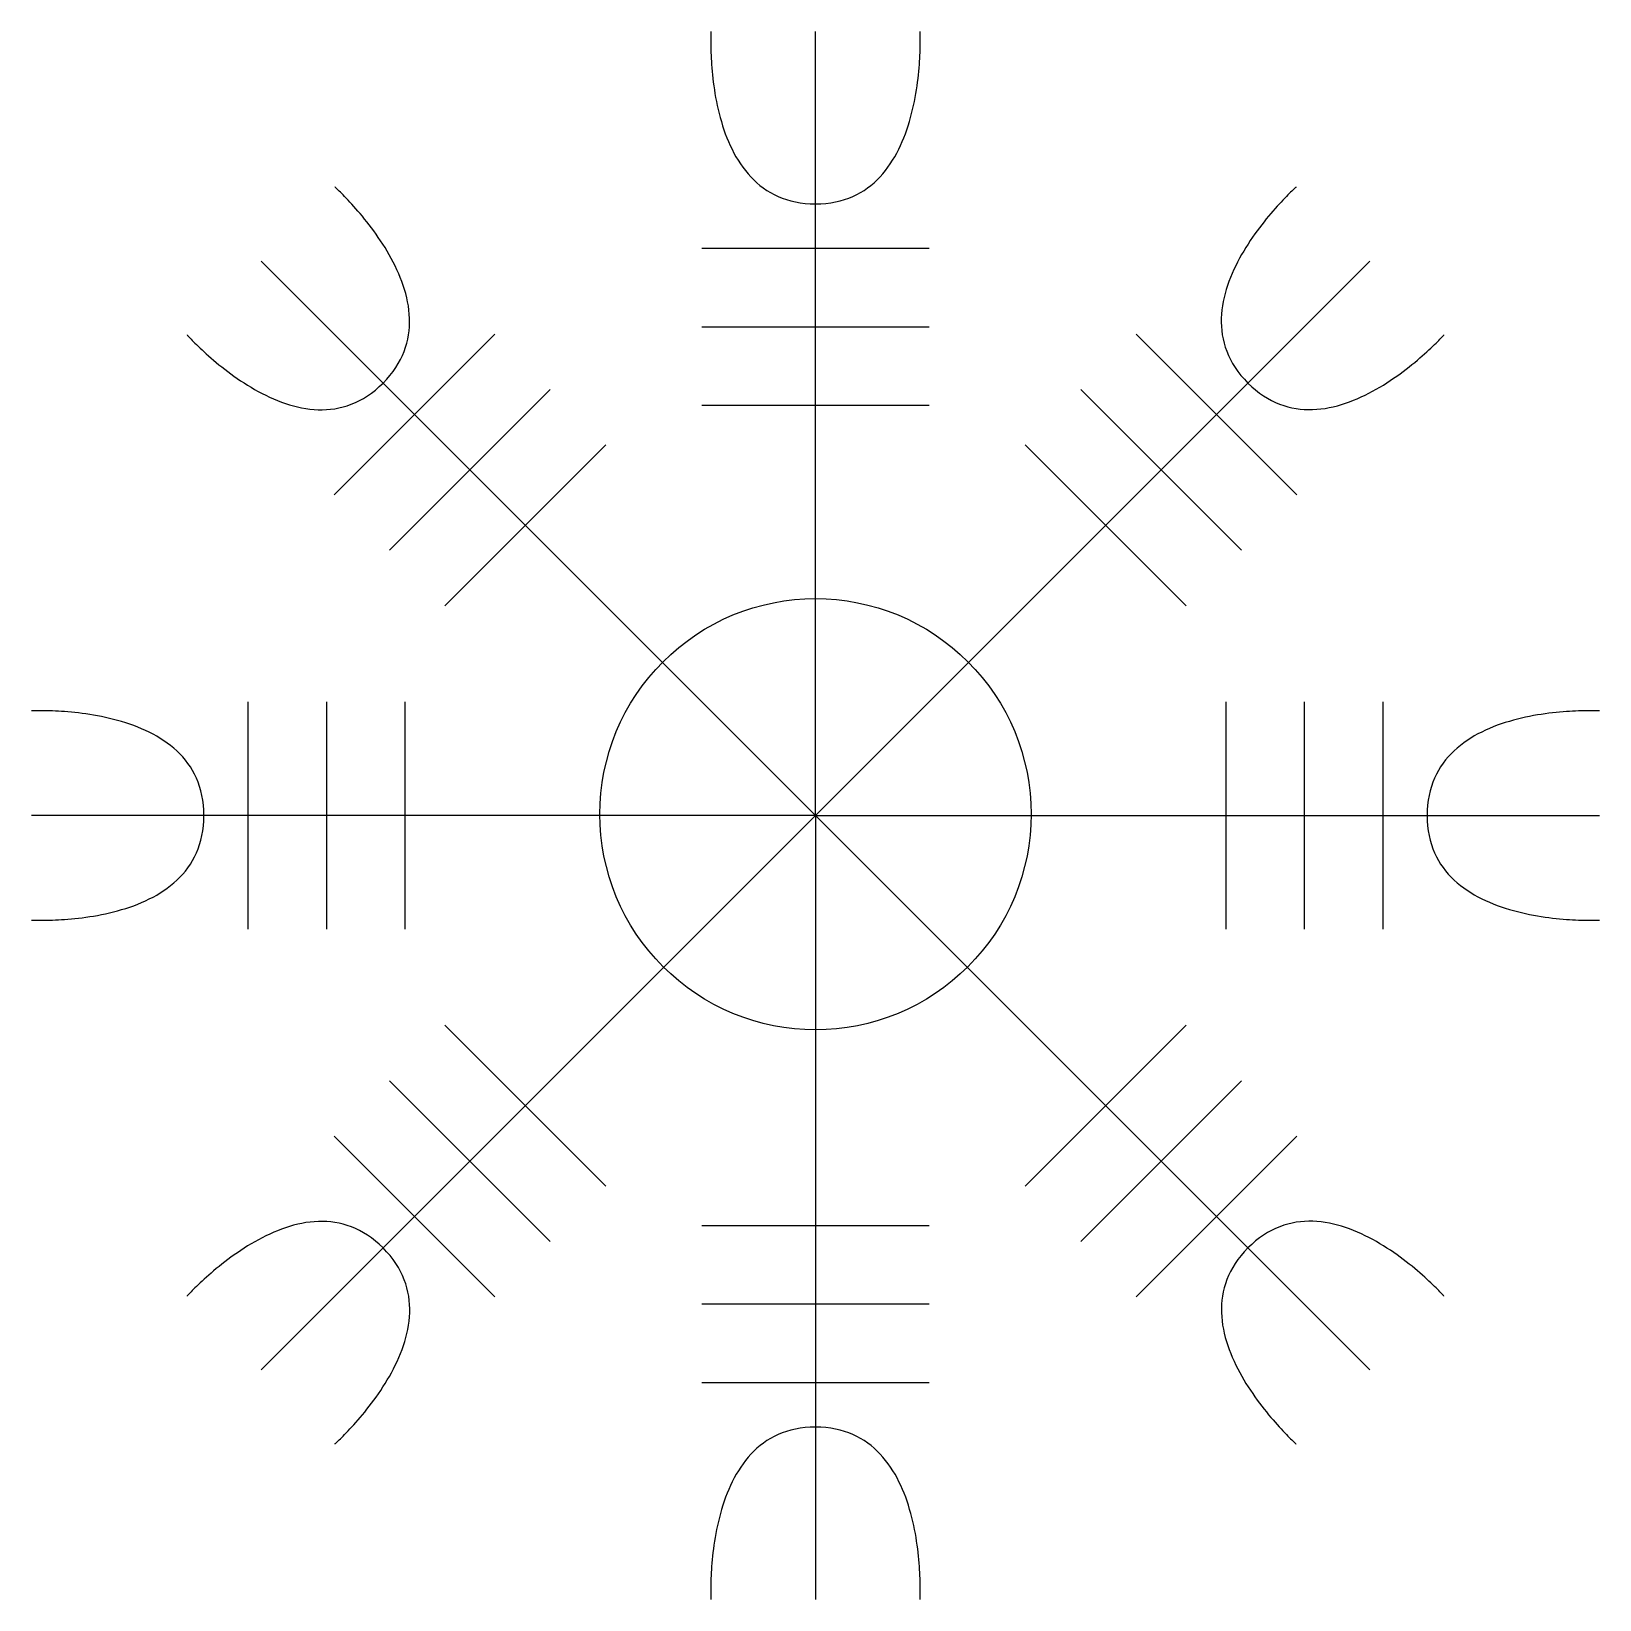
# Model space of a CAD drawing. Header units: millimetres. Extents: x -15 to 15, y -15 to 15.
import ezdxf

# ---------------------------------------------------------------- set-up
doc = ezdxf.new("R2010")
doc.units = ezdxf.units.MM

msp = doc.modelspace()

# ---------------------------------------------------------------- linework, layer by layer
for points in [[(-2, 15), (-2, 14.998), (-2, 14.991), (-2.001, 14.979), (-2.001, 14.963), (-2.002, 14.943), (-2.003, 14.918), (-2.003, 14.89), (-2.004, 14.858), (-2.004, 14.823), (-2.004, 14.783), (-2.004, 14.741), (-2.003, 14.695), (-2.002, 14.647), (-2.001, 14.595), (-1.998, 14.541), (-1.996, 14.484), (-1.992, 14.425), (-1.988, 14.364), (-1.984, 14.3), (-1.978, 14.235), (-1.971, 14.167), (-1.964, 14.098), (-1.955, 14.028), (-1.946, 13.956), (-1.935, 13.883), (-1.923, 13.809), (-1.91, 13.734), (-1.895, 13.658), (-1.879, 13.581), (-1.862, 13.504), (-1.843, 13.427), (-1.823, 13.35), (-1.801, 13.273), (-1.777, 13.196), (-1.752, 13.119), (-1.725, 13.042), (-1.696, 12.966), (-1.665, 12.891), (-1.632, 12.817), (-1.597, 12.744), (-1.56, 12.672), (-1.521, 12.602), (-1.48, 12.533), (-1.436, 12.465), (-1.39, 12.4), (-1.342, 12.336), (-1.291, 12.275), (-1.238, 12.216), (-1.182, 12.159), (-1.124, 12.105), (-1.063, 12.053), (-0.999, 12.005), (-0.933, 11.959), (-0.863, 11.917), (-0.791, 11.877), (-0.716, 11.842), (-0.637, 11.81), (-0.556, 11.782), (-0.472, 11.757), (-0.384, 11.737), (-0.293, 11.721), (-0.199, 11.709), (-0.101, 11.702), (0, 11.7), (0.101, 11.702), (0.198, 11.709), (0.292, 11.721), (0.382, 11.737), (0.47, 11.757), (0.554, 11.782), (0.635, 11.81), (0.713, 11.842), (0.788, 11.877), (0.86, 11.917), (0.929, 11.959), (0.995, 12.005), (1.059, 12.053), (1.12, 12.105), (1.178, 12.159), (1.234, 12.216), (1.287, 12.275), (1.337, 12.336), (1.385, 12.4), (1.431, 12.465), (1.475, 12.533), (1.516, 12.602), (1.555, 12.672), (1.592, 12.744), (1.627, 12.817), (1.66, 12.891), (1.691, 12.966), (1.72, 13.042), (1.747, 13.119), (1.773, 13.196), (1.797, 13.273), (1.819, 13.35), (1.839, 13.427), (1.858, 13.504), (1.876, 13.581), (1.892, 13.658), (1.906, 13.734), (1.92, 13.809), (1.932, 13.883), (1.943, 13.956), (1.953, 14.028), (1.962, 14.098), (1.969, 14.167), (1.976, 14.235), (1.982, 14.3), (1.987, 14.364), (1.991, 14.425), (1.995, 14.484), (1.998, 14.541), (2, 14.595), (2.002, 14.647), (2.003, 14.695), (2.004, 14.741), (2.004, 14.783), (2.004, 14.823), (2.004, 14.858), (2.004, 14.89), (2.003, 14.918), (2.002, 14.943), (2.002, 14.963), (2.001, 14.979), (2.001, 14.991), (2, 14.998), (2, 15)], [(0, -0.019), (0, 15)], [(-12.021, 9.193), (-12.019, 9.191), (-12.014, 9.186), (-12.006, 9.177), (-11.996, 9.165), (-11.982, 9.15), (-11.965, 9.133), (-11.945, 9.112), (-11.923, 9.089), (-11.898, 9.064), (-11.871, 9.036), (-11.84, 9.007), (-11.808, 8.975), (-11.773, 8.941), (-11.735, 8.906), (-11.695, 8.869), (-11.653, 8.831), (-11.609, 8.791), (-11.563, 8.751), (-11.514, 8.709), (-11.464, 8.667), (-11.412, 8.624), (-11.358, 8.58), (-11.302, 8.537), (-11.244, 8.493), (-11.185, 8.448), (-11.124, 8.405), (-11.061, 8.361), (-10.998, 8.317), (-10.932, 8.275), (-10.866, 8.233), (-10.798, 8.191), (-10.729, 8.151), (-10.659, 8.112), (-10.587, 8.074), (-10.515, 8.038), (-10.442, 8.003), (-10.368, 7.97), (-10.293, 7.938), (-10.217, 7.909), (-10.141, 7.882), (-10.064, 7.858), (-9.986, 7.835), (-9.908, 7.816), (-9.83, 7.799), (-9.751, 7.785), (-9.672, 7.774), (-9.593, 7.767), (-9.513, 7.762), (-9.434, 7.762), (-9.354, 7.764), (-9.275, 7.771), (-9.195, 7.782), (-9.116, 7.797), (-9.037, 7.816), (-8.958, 7.839), (-8.88, 7.867), (-8.802, 7.9), (-8.724, 7.938), (-8.647, 7.98), (-8.571, 8.028), (-8.495, 8.081), (-8.42, 8.139), (-8.346, 8.204), (-8.273, 8.273), (-8.203, 8.346), (-8.14, 8.42), (-8.082, 8.494), (-8.029, 8.57), (-7.981, 8.646), (-7.939, 8.722), (-7.902, 8.8), (-7.869, 8.877), (-7.842, 8.956), (-7.818, 9.034), (-7.799, 9.113), (-7.785, 9.192), (-7.774, 9.272), (-7.768, 9.351), (-7.765, 9.431), (-7.766, 9.51), (-7.77, 9.589), (-7.777, 9.669), (-7.788, 9.748), (-7.802, 9.826), (-7.819, 9.905), (-7.839, 9.983), (-7.861, 10.06), (-7.886, 10.137), (-7.913, 10.214), (-7.942, 10.289), (-7.973, 10.364), (-8.006, 10.439), (-8.041, 10.512), (-8.077, 10.584), (-8.115, 10.656), (-8.154, 10.726), (-8.194, 10.795), (-8.235, 10.863), (-8.277, 10.93), (-8.32, 10.995), (-8.363, 11.059), (-8.407, 11.122), (-8.45, 11.183), (-8.494, 11.242), (-8.538, 11.3), (-8.582, 11.356), (-8.625, 11.41), (-8.668, 11.463), (-8.71, 11.513), (-8.752, 11.562), (-8.792, 11.608), (-8.832, 11.652), (-8.87, 11.695), (-8.906, 11.735), (-8.942, 11.772), (-8.975, 11.807), (-9.007, 11.84), (-9.036, 11.871), (-9.064, 11.898), (-9.089, 11.923), (-9.112, 11.946), (-9.133, 11.965), (-9.15, 11.982), (-9.165, 11.996), (-9.177, 12.007), (-9.185, 12.015), (-9.19, 12.019), (-9.192, 12.021)], [(9.193, 12.021), (9.191, 12.019), (9.186, 12.014), (9.177, 12.006), (9.165, 11.996), (9.15, 11.982), (9.133, 11.965), (9.112, 11.945), (9.089, 11.923), (9.064, 11.898), (9.036, 11.871), (9.007, 11.84), (8.975, 11.808), (8.941, 11.773), (8.906, 11.735), (8.869, 11.695), (8.831, 11.653), (8.791, 11.609), (8.751, 11.563), (8.709, 11.514), (8.667, 11.464), (8.624, 11.412), (8.58, 11.358), (8.537, 11.302), (8.493, 11.244), (8.448, 11.185), (8.405, 11.124), (8.361, 11.061), (8.317, 10.998), (8.275, 10.932), (8.233, 10.866), (8.191, 10.798), (8.151, 10.729), (8.112, 10.659), (8.074, 10.587), (8.038, 10.515), (8.003, 10.442), (7.97, 10.368), (7.938, 10.293), (7.909, 10.217), (7.882, 10.141), (7.858, 10.064), (7.835, 9.986), (7.816, 9.908), (7.799, 9.83), (7.785, 9.751), (7.774, 9.672), (7.767, 9.593), (7.762, 9.513), (7.762, 9.434), (7.764, 9.354), (7.771, 9.275), (7.782, 9.195), (7.797, 9.116), (7.816, 9.037), (7.839, 8.958), (7.867, 8.88), (7.9, 8.802), (7.938, 8.724), (7.98, 8.647), (8.028, 8.571), (8.081, 8.495), (8.139, 8.42), (8.204, 8.346), (8.273, 8.273), (8.346, 8.203), (8.42, 8.14), (8.494, 8.082), (8.57, 8.029), (8.646, 7.981), (8.722, 7.939), (8.8, 7.902), (8.877, 7.869), (8.956, 7.842), (9.034, 7.818), (9.113, 7.799), (9.192, 7.785), (9.272, 7.774), (9.351, 7.768), (9.431, 7.765), (9.51, 7.766), (9.589, 7.77), (9.669, 7.777), (9.748, 7.788), (9.826, 7.802), (9.905, 7.819), (9.983, 7.839), (10.06, 7.861), (10.137, 7.886), (10.214, 7.913), (10.289, 7.942), (10.364, 7.973), (10.439, 8.006), (10.512, 8.041), (10.584, 8.077), (10.656, 8.115), (10.726, 8.154), (10.795, 8.194), (10.863, 8.235), (10.93, 8.277), (10.995, 8.32), (11.059, 8.363), (11.122, 8.407), (11.183, 8.45), (11.242, 8.494), (11.3, 8.538), (11.356, 8.582), (11.41, 8.625), (11.463, 8.668), (11.513, 8.71), (11.562, 8.752), (11.608, 8.792), (11.652, 8.832), (11.695, 8.87), (11.735, 8.906), (11.772, 8.942), (11.807, 8.975), (11.84, 9.007), (11.871, 9.036), (11.898, 9.064), (11.923, 9.089), (11.946, 9.112), (11.965, 9.133), (11.982, 9.15), (11.996, 9.165), (12.007, 9.177), (12.015, 9.185), (12.019, 9.19), (12.021, 9.192)], [(-2.175, 10.85), (2.175, 10.85)], [(0.013, -0.013), (-10.607, 10.607)], [(-0.013, -0.013), (10.607, 10.607)], [(-2.175, 9.35), (2.175, 9.35)], [(-9.21, 6.134), (-6.134, 9.21)], [(6.134, 9.21), (9.21, 6.134)], [(-8.149, 5.073), (-5.073, 8.149)], [(5.073, 8.149), (8.149, 5.073)], [(-2.175, 7.85), (2.175, 7.85)], [(-7.089, 4.013), (-4.013, 7.089)], [(4.013, 7.089), (7.089, 4.013)], [(-10.85, -2.175), (-10.85, 2.175)], [(-9.35, -2.175), (-9.35, 2.175)], [(-7.85, -2.175), (-7.85, 2.175)], [(7.85, 2.175), (7.85, -2.175)], [(9.35, 2.175), (9.35, -2.175)], [(10.85, 2.175), (10.85, -2.175)], [(-15, -2), (-14.998, -2), (-14.991, -2), (-14.979, -2.001), (-14.963, -2.001), (-14.943, -2.002), (-14.918, -2.003), (-14.89, -2.003), (-14.858, -2.004), (-14.823, -2.004), (-14.783, -2.004), (-14.741, -2.004), (-14.695, -2.003), (-14.647, -2.002), (-14.595, -2.001), (-14.541, -1.998), (-14.484, -1.996), (-14.425, -1.992), (-14.364, -1.988), (-14.3, -1.984), (-14.235, -1.978), (-14.167, -1.971), (-14.098, -1.964), (-14.028, -1.955), (-13.956, -1.946), (-13.883, -1.935), (-13.809, -1.923), (-13.734, -1.91), (-13.658, -1.895), (-13.581, -1.879), (-13.504, -1.862), (-13.427, -1.843), (-13.35, -1.823), (-13.273, -1.801), (-13.196, -1.777), (-13.119, -1.752), (-13.042, -1.725), (-12.966, -1.696), (-12.891, -1.665), (-12.817, -1.632), (-12.744, -1.597), (-12.672, -1.56), (-12.602, -1.521), (-12.533, -1.48), (-12.465, -1.436), (-12.4, -1.39), (-12.336, -1.342), (-12.275, -1.291), (-12.216, -1.238), (-12.159, -1.182), (-12.105, -1.124), (-12.053, -1.063), (-12.005, -0.999), (-11.959, -0.933), (-11.917, -0.863), (-11.877, -0.791), (-11.842, -0.716), (-11.81, -0.637), (-11.782, -0.556), (-11.757, -0.472), (-11.737, -0.384), (-11.721, -0.293), (-11.709, -0.199), (-11.702, -0.101), (-11.7, 0), (-11.702, 0.101), (-11.709, 0.198), (-11.721, 0.292), (-11.737, 0.382), (-11.757, 0.47), (-11.782, 0.554), (-11.81, 0.635), (-11.842, 0.713), (-11.877, 0.788), (-11.917, 0.86), (-11.959, 0.929), (-12.005, 0.995), (-12.053, 1.059), (-12.105, 1.12), (-12.159, 1.178), (-12.216, 1.234), (-12.275, 1.287), (-12.336, 1.337), (-12.4, 1.385), (-12.465, 1.431), (-12.533, 1.475), (-12.602, 1.516), (-12.672, 1.555), (-12.744, 1.592), (-12.817, 1.627), (-12.891, 1.66), (-12.966, 1.691), (-13.042, 1.72), (-13.119, 1.747), (-13.196, 1.773), (-13.273, 1.797), (-13.35, 1.819), (-13.427, 1.839), (-13.504, 1.858), (-13.581, 1.876), (-13.658, 1.892), (-13.734, 1.906), (-13.809, 1.92), (-13.883, 1.932), (-13.956, 1.943), (-14.028, 1.953), (-14.098, 1.962), (-14.167, 1.969), (-14.235, 1.976), (-14.3, 1.982), (-14.364, 1.987), (-14.425, 1.991), (-14.484, 1.995), (-14.541, 1.998), (-14.595, 2), (-14.647, 2.002), (-14.695, 2.003), (-14.741, 2.004), (-14.783, 2.004), (-14.823, 2.004), (-14.858, 2.004), (-14.89, 2.004), (-14.918, 2.003), (-14.943, 2.002), (-14.963, 2.002), (-14.979, 2.001), (-14.991, 2.001), (-14.998, 2), (-15, 2)], [(15, 2), (14.998, 2), (14.991, 2), (14.979, 2.001), (14.963, 2.001), (14.943, 2.002), (14.918, 2.003), (14.89, 2.003), (14.858, 2.004), (14.823, 2.004), (14.783, 2.004), (14.741, 2.004), (14.695, 2.003), (14.647, 2.002), (14.595, 2.001), (14.541, 1.998), (14.484, 1.996), (14.425, 1.992), (14.364, 1.988), (14.3, 1.984), (14.235, 1.978), (14.167, 1.971), (14.098, 1.964), (14.028, 1.955), (13.956, 1.946), (13.883, 1.935), (13.809, 1.923), (13.734, 1.91), (13.658, 1.895), (13.581, 1.879), (13.504, 1.862), (13.427, 1.843), (13.35, 1.823), (13.273, 1.801), (13.196, 1.777), (13.119, 1.752), (13.042, 1.725), (12.966, 1.696), (12.891, 1.665), (12.817, 1.632), (12.744, 1.597), (12.672, 1.56), (12.602, 1.521), (12.533, 1.48), (12.465, 1.436), (12.4, 1.39), (12.336, 1.342), (12.275, 1.291), (12.216, 1.238), (12.159, 1.182), (12.105, 1.124), (12.053, 1.063), (12.005, 0.999), (11.959, 0.933), (11.917, 0.863), (11.877, 0.791), (11.842, 0.716), (11.81, 0.637), (11.782, 0.556), (11.757, 0.472), (11.737, 0.384), (11.721, 0.293), (11.709, 0.199), (11.702, 0.101), (11.7, 0), (11.702, -0.101), (11.709, -0.198), (11.721, -0.292), (11.737, -0.382), (11.757, -0.47), (11.782, -0.554), (11.81, -0.635), (11.842, -0.713), (11.877, -0.788), (11.917, -0.86), (11.959, -0.929), (12.005, -0.995), (12.053, -1.059), (12.105, -1.12), (12.159, -1.178), (12.216, -1.234), (12.275, -1.287), (12.336, -1.337), (12.4, -1.385), (12.465, -1.431), (12.533, -1.475), (12.602, -1.516), (12.672, -1.555), (12.744, -1.592), (12.817, -1.627), (12.891, -1.66), (12.966, -1.691), (13.042, -1.72), (13.119, -1.747), (13.196, -1.773), (13.273, -1.797), (13.35, -1.819), (13.427, -1.839), (13.504, -1.858), (13.581, -1.876), (13.658, -1.892), (13.734, -1.906), (13.809, -1.92), (13.883, -1.932), (13.956, -1.943), (14.028, -1.953), (14.098, -1.962), (14.167, -1.969), (14.235, -1.976), (14.3, -1.982), (14.364, -1.987), (14.425, -1.991), (14.484, -1.995), (14.541, -1.998), (14.595, -2), (14.647, -2.002), (14.695, -2.003), (14.741, -2.004), (14.783, -2.004), (14.823, -2.004), (14.858, -2.004), (14.89, -2.004), (14.918, -2.003), (14.943, -2.002), (14.963, -2.002), (14.979, -2.001), (14.991, -2.001), (14.998, -2), (15, -2)], [(0.013, 0.013), (-10.607, -10.607)], [(-0.013, 0.013), (10.607, -10.607)], [(0, 0.019), (0, -15)], [(0.019, 0), (-15, 0)], [(-0.019, 0), (15, 0)], [(-4.013, -7.089), (-7.089, -4.013)], [(7.089, -4.013), (4.013, -7.089)], [(-5.073, -8.149), (-8.149, -5.073)], [(8.149, -5.073), (5.073, -8.149)], [(-6.134, -9.21), (-9.21, -6.134)], [(9.21, -6.134), (6.134, -9.21)], [(-9.193, -12.021), (-9.191, -12.019), (-9.186, -12.014), (-9.177, -12.006), (-9.165, -11.996), (-9.15, -11.982), (-9.133, -11.965), (-9.112, -11.945), (-9.089, -11.923), (-9.064, -11.898), (-9.036, -11.871), (-9.007, -11.84), (-8.975, -11.808), (-8.941, -11.773), (-8.906, -11.735), (-8.869, -11.695), (-8.831, -11.653), (-8.791, -11.609), (-8.751, -11.563), (-8.709, -11.514), (-8.667, -11.464), (-8.624, -11.412), (-8.58, -11.358), (-8.537, -11.302), (-8.493, -11.244), (-8.448, -11.185), (-8.405, -11.124), (-8.361, -11.061), (-8.317, -10.998), (-8.275, -10.932), (-8.233, -10.866), (-8.191, -10.798), (-8.151, -10.729), (-8.112, -10.659), (-8.074, -10.587), (-8.038, -10.515), (-8.003, -10.442), (-7.97, -10.368), (-7.938, -10.293), (-7.909, -10.217), (-7.882, -10.141), (-7.858, -10.064), (-7.835, -9.986), (-7.816, -9.908), (-7.799, -9.83), (-7.785, -9.751), (-7.774, -9.672), (-7.767, -9.593), (-7.762, -9.513), (-7.762, -9.434), (-7.764, -9.354), (-7.771, -9.275), (-7.782, -9.195), (-7.797, -9.116), (-7.816, -9.037), (-7.839, -8.958), (-7.867, -8.88), (-7.9, -8.802), (-7.938, -8.724), (-7.98, -8.647), (-8.028, -8.571), (-8.081, -8.495), (-8.139, -8.42), (-8.204, -8.346), (-8.273, -8.273), (-8.346, -8.203), (-8.42, -8.14), (-8.494, -8.082), (-8.57, -8.029), (-8.646, -7.981), (-8.722, -7.939), (-8.8, -7.902), (-8.877, -7.869), (-8.956, -7.842), (-9.034, -7.818), (-9.113, -7.799), (-9.192, -7.785), (-9.272, -7.774), (-9.351, -7.768), (-9.431, -7.765), (-9.51, -7.766), (-9.589, -7.77), (-9.669, -7.777), (-9.748, -7.788), (-9.826, -7.802), (-9.905, -7.819), (-9.983, -7.839), (-10.06, -7.861), (-10.137, -7.886), (-10.214, -7.913), (-10.289, -7.942), (-10.364, -7.973), (-10.439, -8.006), (-10.512, -8.041), (-10.584, -8.077), (-10.656, -8.115), (-10.726, -8.154), (-10.795, -8.194), (-10.863, -8.235), (-10.93, -8.277), (-10.995, -8.32), (-11.059, -8.363), (-11.122, -8.407), (-11.183, -8.45), (-11.242, -8.494), (-11.3, -8.538), (-11.356, -8.582), (-11.41, -8.625), (-11.463, -8.668), (-11.513, -8.71), (-11.562, -8.752), (-11.608, -8.792), (-11.652, -8.832), (-11.695, -8.87), (-11.735, -8.906), (-11.772, -8.942), (-11.807, -8.975), (-11.84, -9.007), (-11.871, -9.036), (-11.898, -9.064), (-11.923, -9.089), (-11.946, -9.112), (-11.965, -9.133), (-11.982, -9.15), (-11.996, -9.165), (-12.007, -9.177), (-12.015, -9.185), (-12.019, -9.19), (-12.021, -9.192)], [(12.021, -9.193), (12.019, -9.191), (12.014, -9.186), (12.006, -9.177), (11.996, -9.165), (11.982, -9.15), (11.965, -9.133), (11.945, -9.112), (11.923, -9.089), (11.898, -9.064), (11.871, -9.036), (11.84, -9.007), (11.808, -8.975), (11.773, -8.941), (11.735, -8.906), (11.695, -8.869), (11.653, -8.831), (11.609, -8.791), (11.563, -8.751), (11.514, -8.709), (11.464, -8.667), (11.412, -8.624), (11.358, -8.58), (11.302, -8.537), (11.244, -8.493), (11.185, -8.448), (11.124, -8.405), (11.061, -8.361), (10.998, -8.317), (10.932, -8.275), (10.866, -8.233), (10.798, -8.191), (10.729, -8.151), (10.659, -8.112), (10.587, -8.074), (10.515, -8.038), (10.442, -8.003), (10.368, -7.97), (10.293, -7.938), (10.217, -7.909), (10.141, -7.882), (10.064, -7.858), (9.986, -7.835), (9.908, -7.816), (9.83, -7.799), (9.751, -7.785), (9.672, -7.774), (9.593, -7.767), (9.513, -7.762), (9.434, -7.762), (9.354, -7.764), (9.275, -7.771), (9.195, -7.782), (9.116, -7.797), (9.037, -7.816), (8.958, -7.839), (8.88, -7.867), (8.802, -7.9), (8.724, -7.938), (8.647, -7.98), (8.571, -8.028), (8.495, -8.081), (8.42, -8.139), (8.346, -8.204), (8.273, -8.273), (8.203, -8.346), (8.14, -8.42), (8.082, -8.494), (8.029, -8.57), (7.981, -8.646), (7.939, -8.722), (7.902, -8.8), (7.869, -8.877), (7.842, -8.956), (7.818, -9.034), (7.799, -9.113), (7.785, -9.192), (7.774, -9.272), (7.768, -9.351), (7.765, -9.431), (7.766, -9.51), (7.77, -9.589), (7.777, -9.669), (7.788, -9.748), (7.802, -9.826), (7.819, -9.905), (7.839, -9.983), (7.861, -10.06), (7.886, -10.137), (7.913, -10.214), (7.942, -10.289), (7.973, -10.364), (8.006, -10.439), (8.041, -10.512), (8.077, -10.584), (8.115, -10.656), (8.154, -10.726), (8.194, -10.795), (8.235, -10.863), (8.277, -10.93), (8.32, -10.995), (8.363, -11.059), (8.407, -11.122), (8.45, -11.183), (8.494, -11.242), (8.538, -11.3), (8.582, -11.356), (8.625, -11.41), (8.668, -11.463), (8.71, -11.513), (8.752, -11.562), (8.792, -11.608), (8.832, -11.652), (8.87, -11.695), (8.906, -11.735), (8.942, -11.772), (8.975, -11.807), (9.007, -11.84), (9.036, -11.871), (9.064, -11.898), (9.089, -11.923), (9.112, -11.946), (9.133, -11.965), (9.15, -11.982), (9.165, -11.996), (9.177, -12.007), (9.185, -12.015), (9.19, -12.019), (9.192, -12.021)], [(2.175, -7.85), (-2.175, -7.85)], [(2.175, -9.35), (-2.175, -9.35)], [(2.175, -10.85), (-2.175, -10.85)], [(2, -15), (2, -14.998), (2, -14.991), (2.001, -14.979), (2.001, -14.963), (2.002, -14.943), (2.003, -14.918), (2.003, -14.89), (2.004, -14.858), (2.004, -14.823), (2.004, -14.783), (2.004, -14.741), (2.003, -14.695), (2.002, -14.647), (2.001, -14.595), (1.998, -14.541), (1.996, -14.484), (1.992, -14.425), (1.988, -14.364), (1.984, -14.3), (1.978, -14.235), (1.971, -14.167), (1.964, -14.098), (1.955, -14.028), (1.946, -13.956), (1.935, -13.883), (1.923, -13.809), (1.91, -13.734), (1.895, -13.658), (1.879, -13.581), (1.862, -13.504), (1.843, -13.427), (1.823, -13.35), (1.801, -13.273), (1.777, -13.196), (1.752, -13.119), (1.725, -13.042), (1.696, -12.966), (1.665, -12.891), (1.632, -12.817), (1.597, -12.744), (1.56, -12.672), (1.521, -12.602), (1.48, -12.533), (1.436, -12.465), (1.39, -12.4), (1.342, -12.336), (1.291, -12.275), (1.238, -12.216), (1.182, -12.159), (1.124, -12.105), (1.063, -12.053), (0.999, -12.005), (0.933, -11.959), (0.863, -11.917), (0.791, -11.877), (0.716, -11.842), (0.637, -11.81), (0.556, -11.782), (0.472, -11.757), (0.384, -11.737), (0.293, -11.721), (0.199, -11.709), (0.101, -11.702), (0, -11.7), (-0.101, -11.702), (-0.198, -11.709), (-0.292, -11.721), (-0.382, -11.737), (-0.47, -11.757), (-0.554, -11.782), (-0.635, -11.81), (-0.713, -11.842), (-0.788, -11.877), (-0.86, -11.917), (-0.929, -11.959), (-0.995, -12.005), (-1.059, -12.053), (-1.12, -12.105), (-1.178, -12.159), (-1.234, -12.216), (-1.287, -12.275), (-1.337, -12.336), (-1.385, -12.4), (-1.431, -12.465), (-1.475, -12.533), (-1.516, -12.602), (-1.555, -12.672), (-1.592, -12.744), (-1.627, -12.817), (-1.66, -12.891), (-1.691, -12.966), (-1.72, -13.042), (-1.747, -13.119), (-1.773, -13.196), (-1.797, -13.273), (-1.819, -13.35), (-1.839, -13.427), (-1.858, -13.504), (-1.876, -13.581), (-1.892, -13.658), (-1.906, -13.734), (-1.92, -13.809), (-1.932, -13.883), (-1.943, -13.956), (-1.953, -14.028), (-1.962, -14.098), (-1.969, -14.167), (-1.976, -14.235), (-1.982, -14.3), (-1.987, -14.364), (-1.991, -14.425), (-1.995, -14.484), (-1.998, -14.541), (-2, -14.595), (-2.002, -14.647), (-2.003, -14.695), (-2.004, -14.741), (-2.004, -14.783), (-2.004, -14.823), (-2.004, -14.858), (-2.004, -14.89), (-2.003, -14.918), (-2.002, -14.943), (-2.002, -14.963), (-2.001, -14.979), (-2.001, -14.991), (-2, -14.998), (-2, -15)]]:
    msp.add_lwpolyline(points)
msp.add_lwpolyline([(4.125, 0.025), (4.12, -0.177), (4.105, -0.379), (4.08, -0.58), (4.046, -0.78), (4.001, -0.977), (3.947, -1.172), (3.884, -1.365), (3.811, -1.554), (3.729, -1.739), (3.638, -1.92), (3.538, -2.096), (3.43, -2.267), (3.313, -2.432), (3.189, -2.592), (3.056, -2.745), (2.917, -2.892), (2.77, -3.031), (2.617, -3.164), (2.457, -3.288), (2.292, -3.405), (2.121, -3.513), (1.945, -3.613), (1.764, -3.704), (1.579, -3.786), (1.39, -3.859), (1.197, -3.922), (1.002, -3.976), (0.805, -4.021), (0.605, -4.055), (0.404, -4.08), (0.202, -4.095), (0, -4.1), (-0.202, -4.095), (-0.404, -4.08), (-0.605, -4.055), (-0.805, -4.021), (-1.002, -3.976), (-1.197, -3.922), (-1.39, -3.859), (-1.579, -3.786), (-1.764, -3.704), (-1.945, -3.613), (-2.121, -3.513), (-2.292, -3.405), (-2.457, -3.288), (-2.617, -3.164), (-2.77, -3.031), (-2.917, -2.892), (-3.056, -2.745), (-3.189, -2.592), (-3.313, -2.432), (-3.43, -2.267), (-3.538, -2.096), (-3.638, -1.92), (-3.729, -1.739), (-3.811, -1.554), (-3.884, -1.365), (-3.947, -1.172), (-4.001, -0.977), (-4.046, -0.78), (-4.08, -0.58), (-4.105, -0.379), (-4.12, -0.177), (-4.125, 0.025), (-4.12, 0.227), (-4.105, 0.429), (-4.08, 0.63), (-4.046, 0.83), (-4.001, 1.027), (-3.947, 1.222), (-3.884, 1.415), (-3.811, 1.604), (-3.729, 1.789), (-3.638, 1.97), (-3.538, 2.146), (-3.43, 2.317), (-3.313, 2.482), (-3.189, 2.642), (-3.056, 2.795), (-2.917, 2.942), (-2.77, 3.081), (-2.617, 3.214), (-2.457, 3.338), (-2.292, 3.455), (-2.121, 3.563), (-1.945, 3.663), (-1.764, 3.754), (-1.579, 3.836), (-1.39, 3.909), (-1.197, 3.972), (-1.002, 4.026), (-0.805, 4.071), (-0.605, 4.105), (-0.404, 4.13), (-0.202, 4.145), (0, 4.15), (0.202, 4.145), (0.404, 4.13), (0.605, 4.105), (0.805, 4.071), (1.002, 4.026), (1.197, 3.972), (1.39, 3.909), (1.579, 3.836), (1.764, 3.754), (1.945, 3.663), (2.121, 3.563), (2.292, 3.455), (2.457, 3.338), (2.617, 3.214), (2.77, 3.081), (2.917, 2.942), (3.056, 2.795), (3.189, 2.642), (3.313, 2.482), (3.43, 2.317), (3.538, 2.146), (3.638, 1.97), (3.729, 1.789), (3.811, 1.604), (3.884, 1.415), (3.947, 1.222), (4.001, 1.027), (4.046, 0.83), (4.08, 0.63), (4.105, 0.429), (4.12, 0.227), (4.125, 0.025)], close=True)

doc.saveas('drawing.dxf')
